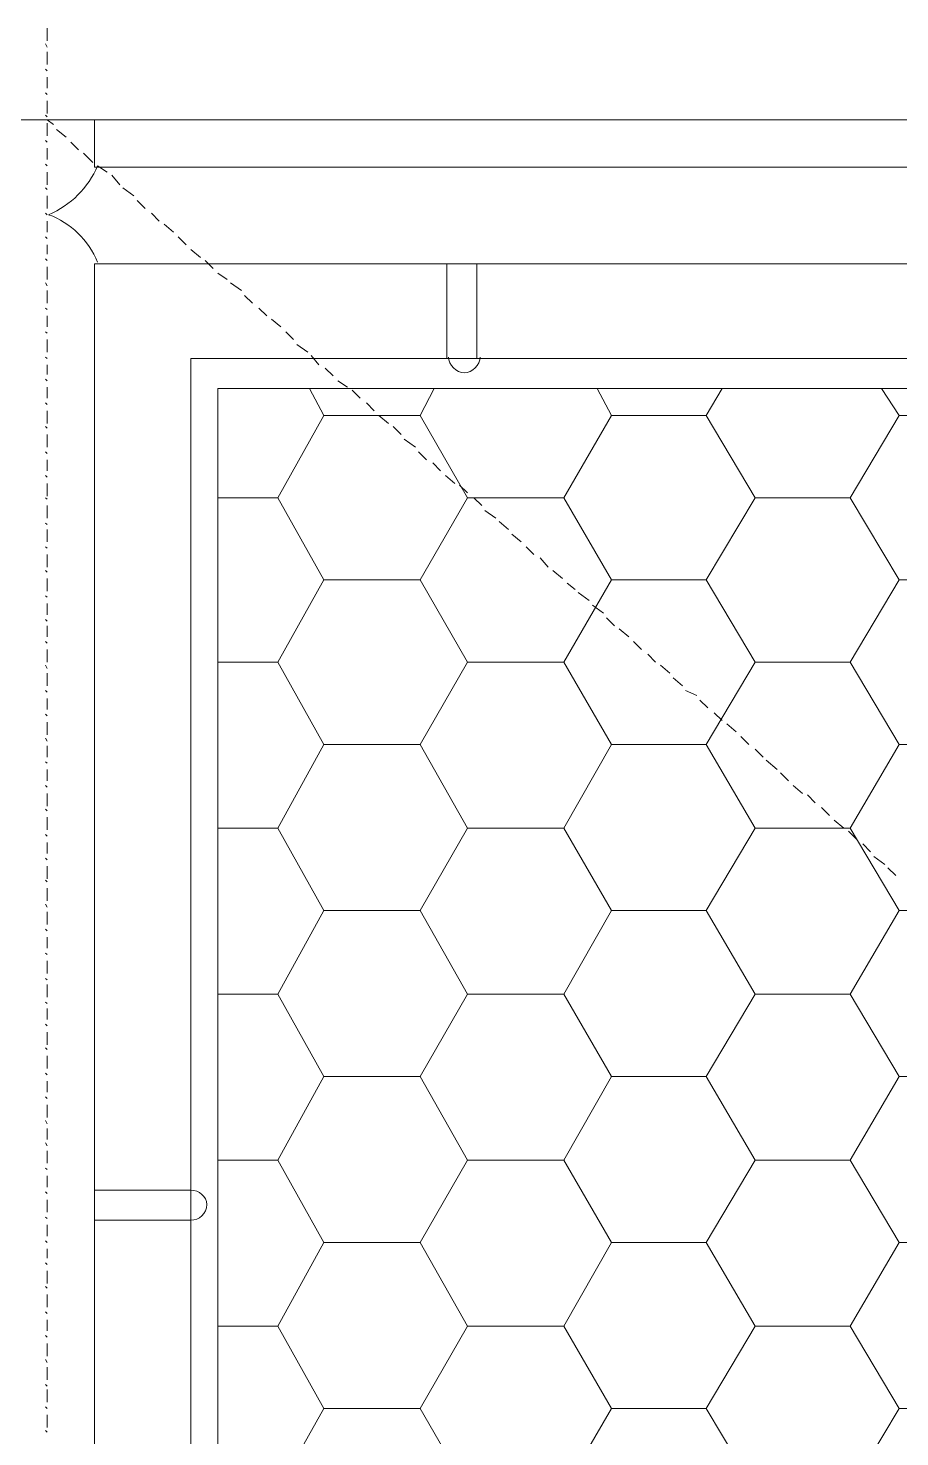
# Model space of a CAD drawing. Header units: millimetres. Extents: x 2928 to 3112, y 1220 to 1280.
# Drawn here: x 3052.654 to 3053.566, y 1266.678 to 1268.151 of the extents above; entities that cross this region are included whole.
import ezdxf

# ---------------------------------------------------------------- set-up
doc = ezdxf.new("R2010")
doc.units = ezdxf.units.MM

msp = doc.modelspace()

# ---------------------------------------------------------------- linework, layer by layer
at = {"color": 252, "linetype": 'Continuous', "lineweight": 13, "true_color": 0x989898}
for points in [[(3052.67356, 1268.13813), (3052.67356, 1268.15136), (3052.67356, 1268.15136)], [(3052.67356, 1268.13151), (3052.6719, 1268.13482), (3052.6719, 1268.13482)], [(3052.67356, 1268.11332), (3052.67356, 1268.12655), (3052.67356, 1268.12655)], [(3052.67356, 1268.1067), (3052.6719, 1268.10836), (3052.6719, 1268.10836)], [(3052.67356, 1268.08851), (3052.67356, 1268.10009), (3052.67356, 1268.10009)], [(3052.67356, 1268.08189), (3052.6719, 1268.08355), (3052.6719, 1268.08355)], [(3052.67356, 1268.06205), (3052.67356, 1268.07528), (3052.67356, 1268.07528)], [(3052.67356, 1268.05874), (3052.6719, 1268.06039), (3052.6719, 1268.06039)], [(3052.67356, 1268.03889), (3052.67356, 1268.05212), (3052.67356, 1268.05212)], [(3052.67356, 1268.03227), (3052.6719, 1268.03393), (3052.6719, 1268.03393)], [(3052.67356, 1268.01408), (3052.67356, 1268.02566), (3052.67356, 1268.02566)], [(3052.67356, 1268.00746), (3052.6719, 1268.00912), (3052.6719, 1268.00912)], [(3052.67356, 1267.98762), (3052.67356, 1268.00085), (3052.67356, 1268.00085)], [(3052.67356, 1267.98265), (3052.6719, 1267.98431), (3052.6719, 1267.98431)], [(3052.67356, 1267.96281), (3052.67356, 1267.97604), (3052.67356, 1267.97604)], [(3052.67356, 1267.95619), (3052.6719, 1267.95784), (3052.6719, 1267.95784)], [(3052.67356, 1267.938), (3052.67356, 1267.94957), (3052.67356, 1267.94957)], [(3052.67356, 1267.93138), (3052.6719, 1267.93303), (3052.6719, 1267.93303)], [(3052.67356, 1267.91484), (3052.67356, 1267.92476), (3052.67356, 1267.92476)], [(3052.67356, 1267.90822), (3052.6719, 1267.90988), (3052.6719, 1267.90988)], [(3052.67356, 1267.88838), (3052.67356, 1267.90161), (3052.67356, 1267.90161)], [(3052.67356, 1267.88176), (3052.6719, 1267.88507), (3052.6719, 1267.88507)], [(3052.67356, 1267.86357), (3052.67356, 1267.8768), (3052.67356, 1267.8768)], [(3052.67356, 1267.85695), (3052.6719, 1267.85861), (3052.6719, 1267.85861)], [(3052.67356, 1267.83876), (3052.67356, 1267.85034), (3052.67356, 1267.85034)], [(3052.67356, 1267.83214), (3052.6719, 1267.8338), (3052.6719, 1267.8338)], [(3052.67356, 1267.81229), (3052.67356, 1267.82553), (3052.67356, 1267.82553)], [(3052.67356, 1267.80568), (3052.6719, 1267.80733), (3052.6719, 1267.80733)], [(3052.67356, 1267.78914), (3052.67356, 1267.79906), (3052.67356, 1267.79906)], [(3052.67356, 1267.78252), (3052.6719, 1267.78418), (3052.6719, 1267.78418)], [(3052.67356, 1267.76433), (3052.67356, 1267.77591), (3052.67356, 1267.77591)], [(3052.67356, 1267.75771), (3052.6719, 1267.75937), (3052.6719, 1267.75937)], [(3052.67356, 1267.73786), (3052.67356, 1267.7511), (3052.67356, 1267.7511)], [(3052.67356, 1267.7329), (3052.6719, 1267.73456), (3052.6719, 1267.73456)], [(3052.67356, 1267.71305), (3052.67356, 1267.72629), (3052.67356, 1267.72629)], [(3052.67356, 1267.70644), (3052.6719, 1267.70809), (3052.6719, 1267.70809)], [(3052.67356, 1267.68824), (3052.67356, 1267.69982), (3052.67356, 1267.69982)], [(3052.67356, 1267.68163), (3052.6719, 1267.68328), (3052.6719, 1267.68328)], [(3052.67356, 1267.66178), (3052.67356, 1267.67501), (3052.67356, 1267.67501)], [(3052.67356, 1267.65847), (3052.6719, 1267.66013), (3052.6719, 1267.66013)], [(3052.67356, 1267.63862), (3052.67356, 1267.65186), (3052.67356, 1267.65186)], [(3052.67356, 1267.63201), (3052.6719, 1267.63366), (3052.6719, 1267.63366)], [(3052.67356, 1267.61381), (3052.67356, 1267.62705), (3052.67356, 1267.62705)], [(3052.67356, 1267.6072), (3052.6719, 1267.60885), (3052.6719, 1267.60885)], [(3052.67356, 1267.58735), (3052.67356, 1267.60058), (3052.67356, 1267.60058)], [(3052.67356, 1267.58239), (3052.6719, 1267.58404), (3052.6719, 1267.58404)], [(3052.67356, 1267.56254), (3052.67356, 1267.57577), (3052.67356, 1267.57577)], [(3052.67356, 1267.55593), (3052.6719, 1267.55758), (3052.6719, 1267.55758)], [(3052.67356, 1267.53773), (3052.67356, 1267.54931), (3052.67356, 1267.54931)], [(3052.67356, 1267.53112), (3052.6719, 1267.53277), (3052.6719, 1267.53277)], [(3052.67356, 1267.51458), (3052.67356, 1267.52615), (3052.67356, 1267.52615)], [(3052.67356, 1267.50796), (3052.6719, 1267.50961), (3052.6719, 1267.50961)], [(3052.67356, 1267.48811), (3052.67356, 1267.50134), (3052.67356, 1267.50134)], [(3052.67356, 1267.4815), (3052.6719, 1267.4848), (3052.6719, 1267.4848)], [(3052.67356, 1267.4633), (3052.67356, 1267.47653), (3052.67356, 1267.47653)], [(3052.67356, 1267.45669), (3052.6719, 1267.45834), (3052.6719, 1267.45834)], [(3052.67356, 1267.43849), (3052.67356, 1267.45007), (3052.67356, 1267.45007)], [(3052.67356, 1267.43188), (3052.6719, 1267.43353), (3052.6719, 1267.43353)], [(3052.67356, 1267.41203), (3052.67356, 1267.42526), (3052.67356, 1267.42526)], [(3052.67356, 1267.40541), (3052.6719, 1267.40872), (3052.6719, 1267.40872)], [(3052.67356, 1267.38887), (3052.67356, 1267.40045), (3052.67356, 1267.40045)], [(3052.67356, 1267.38226), (3052.6719, 1267.38391), (3052.6719, 1267.38391)], [(3052.67356, 1267.36406), (3052.67356, 1267.37564), (3052.67356, 1267.37564)], [(3052.67356, 1267.35745), (3052.6719, 1267.3591), (3052.6719, 1267.3591)], [(3052.67356, 1267.3376), (3052.67356, 1267.35083), (3052.67356, 1267.35083)], [(3052.67356, 1267.33264), (3052.6719, 1267.33429), (3052.6719, 1267.33429)], [(3052.67356, 1267.31279), (3052.67356, 1267.32602), (3052.67356, 1267.32602)], [(3052.67356, 1267.30617), (3052.6719, 1267.30783), (3052.6719, 1267.30783)], [(3052.67356, 1267.28798), (3052.67356, 1267.29956), (3052.67356, 1267.29956)], [(3052.67356, 1267.28136), (3052.6719, 1267.28302), (3052.6719, 1267.28302)], [(3052.67356, 1267.26152), (3052.67356, 1267.27475), (3052.67356, 1267.27475)], [(3052.67356, 1267.25821), (3052.6719, 1267.25986), (3052.6719, 1267.25986)], [(3052.67356, 1267.23836), (3052.67356, 1267.25159), (3052.67356, 1267.25159)], [(3052.67356, 1267.23174), (3052.6719, 1267.23505), (3052.6719, 1267.23505)], [(3052.67356, 1267.21355), (3052.67356, 1267.22678), (3052.67356, 1267.22678)], [(3052.67356, 1267.20693), (3052.6719, 1267.20859), (3052.6719, 1267.20859)], [(3052.67356, 1267.18874), (3052.67356, 1267.20032), (3052.67356, 1267.20032)], [(3052.67356, 1267.18212), (3052.6719, 1267.18378), (3052.6719, 1267.18378)], [(3052.67356, 1267.16228), (3052.67356, 1267.17551), (3052.67356, 1267.17551)], [(3052.67356, 1267.15566), (3052.6719, 1267.15731), (3052.6719, 1267.15731)], [(3052.67356, 1267.13747), (3052.67356, 1267.1507), (3052.67356, 1267.1507)], [(3052.67356, 1267.13085), (3052.6719, 1267.1325), (3052.6719, 1267.1325)], [(3052.67356, 1267.11431), (3052.67356, 1267.12589), (3052.67356, 1267.12589)], [(3052.67356, 1267.10769), (3052.6719, 1267.10935), (3052.6719, 1267.10935)], [(3052.67356, 1267.08785), (3052.67356, 1267.10108), (3052.67356, 1267.10108)], [(3052.67356, 1267.08288), (3052.6719, 1267.08454), (3052.6719, 1267.08454)], [(3052.67356, 1267.06304), (3052.67356, 1267.07627), (3052.67356, 1267.07627)], [(3052.67356, 1267.05642), (3052.6719, 1267.05807), (3052.6719, 1267.05807)], [(3052.67356, 1267.03823), (3052.67356, 1267.0498), (3052.67356, 1267.0498)], [(3052.67356, 1267.03161), (3052.6719, 1267.03327), (3052.6719, 1267.03327)], [(3052.67356, 1267.01176), (3052.67356, 1267.025), (3052.67356, 1267.025)], [(3052.67356, 1267.00515), (3052.6719, 1267.00846), (3052.6719, 1267.00846)], [(3052.67356, 1266.98861), (3052.67356, 1267.00019), (3052.67356, 1267.00019)], [(3052.67356, 1266.98199), (3052.6719, 1266.9853), (3052.6719, 1266.9853)], [(3052.67356, 1266.9638), (3052.67356, 1266.97703), (3052.67356, 1266.97703)], [(3052.67356, 1266.95718), (3052.6719, 1266.95884), (3052.6719, 1266.95884)], [(3052.67356, 1266.93899), (3052.67356, 1266.95057), (3052.67356, 1266.95057)], [(3052.67356, 1266.93237), (3052.6719, 1266.93403), (3052.6719, 1266.93403)], [(3052.67356, 1266.91252), (3052.67356, 1266.92576), (3052.67356, 1266.92576)], [(3052.67356, 1266.90591), (3052.6719, 1266.90756), (3052.6719, 1266.90756)], [(3052.67356, 1266.88771), (3052.67356, 1266.89929), (3052.67356, 1266.89929)], [(3052.67356, 1266.8811), (3052.6719, 1266.88275), (3052.6719, 1266.88275)], [(3052.67356, 1266.86456), (3052.67356, 1266.87448), (3052.67356, 1266.87448)], [(3052.67356, 1266.85794), (3052.6719, 1266.8596), (3052.6719, 1266.8596)], [(3052.67356, 1266.83809), (3052.67356, 1266.85133), (3052.67356, 1266.85133)], [(3052.67356, 1266.83313), (3052.6719, 1266.83479), (3052.6719, 1266.83479)], [(3052.67356, 1266.81328), (3052.67356, 1266.82652), (3052.67356, 1266.82652)], [(3052.67356, 1266.80667), (3052.6719, 1266.80832), (3052.6719, 1266.80832)], [(3052.67356, 1266.78847), (3052.67356, 1266.80005), (3052.67356, 1266.80005)], [(3052.67356, 1266.78186), (3052.6719, 1266.78351), (3052.6719, 1266.78351)], [(3052.67356, 1266.76201), (3052.67356, 1266.77524), (3052.67356, 1266.77524)], [(3052.67356, 1266.75539), (3052.6719, 1266.7587), (3052.6719, 1266.7587)], [(3052.67356, 1266.7372), (3052.67356, 1266.75043), (3052.67356, 1266.75043)], [(3052.67356, 1266.73059), (3052.6719, 1266.73224), (3052.6719, 1266.73224)], [(3052.67356, 1266.71405), (3052.67356, 1266.72728), (3052.67356, 1266.72728)], [(3052.67356, 1266.70743), (3052.6719, 1266.70908), (3052.6719, 1266.70908)], [(3052.67356, 1266.68758), (3052.67356, 1266.70081), (3052.67356, 1266.70081)], [(3052.67356, 1266.68262), (3052.6719, 1266.68427), (3052.6719, 1266.68427)]]:
    msp.add_lwpolyline(points, dxfattribs=at)
at = {"color": 7, "linetype": 'Continuous', "lineweight": 5, "true_color": 0x000007}
for points in [[(3058.27562, 1268.05543), (3052.47342, 1268.05543), (3052.47342, 1268.05543)], [(3052.67356, 1268.05543), (3052.68017, 1268.05047), (3052.68017, 1268.05047)], [(3052.72318, 1268.00581), (3052.72318, 1268.05543), (3052.72318, 1268.05543)], [(3052.68348, 1268.04551), (3052.69341, 1268.03724), (3052.69341, 1268.03724)], [(3052.69837, 1268.03227), (3052.70664, 1268.024), (3052.70664, 1268.024)], [(3052.7116, 1268.0207), (3052.72152, 1268.01077), (3052.72152, 1268.01077)], [(3052.72318, 1268.00581), (3055.35302, 1268.00581), (3055.35302, 1268.00581)], [(3052.72649, 1268.00746), (3052.73641, 1268.00085), (3052.73641, 1268.00085)], [(3052.74137, 1267.99754), (3052.74964, 1267.98762), (3052.74964, 1267.98762)], [(3052.75295, 1267.98431), (3052.76453, 1267.97604), (3052.76453, 1267.97604)], [(3052.76783, 1267.97108), (3052.7761, 1267.96281), (3052.7761, 1267.96281)], [(3052.78272, 1267.95784), (3052.79099, 1267.94957), (3052.79099, 1267.94957)], [(3052.79595, 1267.94627), (3052.80588, 1267.938), (3052.80588, 1267.938)], [(3052.81084, 1267.93303), (3052.81911, 1267.92476), (3052.81911, 1267.92476)], [(3052.82407, 1267.9198), (3052.83399, 1267.91153), (3052.83399, 1267.91153)], [(3052.72318, 1265.20395), (3052.72318, 1267.90492), (3052.72318, 1267.90492)], [(3052.72318, 1267.90492), (3055.25378, 1267.90492), (3055.25378, 1267.90492)], [(3052.83896, 1267.90822), (3052.84723, 1267.89995), (3052.84723, 1267.89995)], [(3053.09202, 1267.90492), (3053.09202, 1267.80568), (3053.09202, 1267.80568)], [(3053.12344, 1267.80568), (3053.12344, 1267.90492), (3053.09202, 1267.90492)], [(3052.85219, 1267.89499), (3052.86211, 1267.88838), (3052.86211, 1267.88838)], [(3052.86542, 1267.88507), (3052.877, 1267.8768), (3052.877, 1267.8768)], [(3052.88031, 1267.87184), (3052.88858, 1267.86357), (3052.88858, 1267.86357)], [(3052.89519, 1267.85861), (3052.90346, 1267.85034), (3052.90346, 1267.85034)], [(3052.90842, 1267.84703), (3052.91835, 1267.83876), (3052.91835, 1267.83876)], [(3052.92331, 1267.8338), (3052.93158, 1267.82553), (3052.93158, 1267.82553)], [(3052.93489, 1267.82056), (3052.94647, 1267.81229), (3052.94647, 1267.81229)], [(3052.94977, 1267.80899), (3052.95804, 1267.79906), (3052.95804, 1267.79906)], [(3052.96466, 1267.79575), (3052.97293, 1267.78748), (3052.97293, 1267.78748)], [(3052.97789, 1267.78252), (3052.98782, 1267.77591), (3052.98782, 1267.77591)], [(3052.99278, 1267.7726), (3053.00105, 1267.76433), (3053.00105, 1267.76433)], [(3053.00766, 1267.75937), (3053.01593, 1267.7511), (3053.01593, 1267.7511)], [(3053.0209, 1267.74613), (3053.03082, 1267.73786), (3053.03082, 1267.73786)], [(3053.03578, 1267.73456), (3053.04405, 1267.72629), (3053.04405, 1267.72629)], [(3053.04736, 1267.72132), (3053.05894, 1267.71305), (3053.05894, 1267.71305)], [(3053.06224, 1267.70809), (3053.07051, 1267.69982), (3053.07051, 1267.69982)], [(3053.07713, 1267.69651), (3053.0854, 1267.68824), (3053.0854, 1267.68824)], [(3053.09036, 1267.68328), (3053.10029, 1267.67501), (3053.10029, 1267.67501)], [(3053.10525, 1267.67336), (3053.11352, 1267.66509), (3053.11352, 1267.66509)], [(3053.12013, 1267.66013), (3053.1284, 1267.65186), (3053.1284, 1267.65186)], [(3053.13171, 1267.64689), (3053.14329, 1267.63862), (3053.14329, 1267.63862)], [(3053.1466, 1267.63532), (3053.15652, 1267.62705), (3053.15652, 1267.62705)], [(3053.15983, 1267.62208), (3053.16975, 1267.61381), (3053.16975, 1267.61381)], [(3053.17472, 1267.60885), (3053.18299, 1267.60058), (3053.18299, 1267.60058)], [(3053.1896, 1267.59728), (3053.19787, 1267.58735), (3053.19787, 1267.58735)], [(3053.20283, 1267.58404), (3053.21276, 1267.57577), (3053.21276, 1267.57577)], [(3053.21772, 1267.57081), (3053.22599, 1267.5642), (3053.22599, 1267.5642)], [(3053.2293, 1267.56089), (3053.24088, 1267.55262), (3053.24088, 1267.55262)], [(3053.24418, 1267.54766), (3053.25576, 1267.53939), (3053.25576, 1267.53939)], [(3053.25907, 1267.53442), (3053.26734, 1267.52615), (3053.26734, 1267.52615)], [(3053.2723, 1267.52285), (3053.28223, 1267.51458), (3053.28223, 1267.51458)], [(3053.28719, 1267.50961), (3053.29546, 1267.50134), (3053.29546, 1267.50134)], [(3053.30207, 1267.49638), (3053.31034, 1267.48811), (3053.31034, 1267.48811)], [(3053.31531, 1267.4848), (3053.32523, 1267.47653), (3053.32523, 1267.47653)], [(3053.32854, 1267.47157), (3053.33846, 1267.4633), (3053.33846, 1267.4633)], [(3053.34177, 1267.45834), (3053.35335, 1267.45338), (3053.35335, 1267.45338)], [(3053.35665, 1267.44842), (3053.36492, 1267.44015), (3053.36492, 1267.44015)], [(3053.37154, 1267.43518), (3053.37981, 1267.42691), (3053.37981, 1267.42691)], [(3053.38477, 1267.42361), (3053.3947, 1267.41534), (3053.3947, 1267.41534)], [(3053.39966, 1267.41037), (3053.40793, 1267.4021), (3053.40793, 1267.4021)], [(3053.41454, 1267.39714), (3053.42281, 1267.38887), (3053.42281, 1267.38887)], [(3053.42612, 1267.38556), (3053.4377, 1267.37564), (3053.4377, 1267.37564)], [(3053.44101, 1267.37233), (3053.44928, 1267.36406), (3053.44928, 1267.36406)], [(3053.45424, 1267.3591), (3053.46416, 1267.35083), (3053.46416, 1267.35083)], [(3053.46913, 1267.34918), (3053.4774, 1267.34091), (3053.4774, 1267.34091)], [(3053.48401, 1267.33594), (3053.49228, 1267.32767), (3053.49228, 1267.32767)], [(3053.49724, 1267.32271), (3053.50717, 1267.31444), (3053.50717, 1267.31444)], [(3053.51213, 1267.31114), (3053.5204, 1267.30287), (3053.5204, 1267.30287)], [(3053.52702, 1267.2979), (3053.53529, 1267.28963), (3053.53529, 1267.28963)], [(3053.53859, 1267.28467), (3053.55017, 1267.2764), (3053.55017, 1267.2764)], [(3053.55348, 1267.27309), (3053.56175, 1267.26482), (3053.56175, 1267.26482)], [(3052.72318, 1266.93568), (3052.82407, 1266.93568), (3052.82407, 1266.93568)], [(3052.82407, 1266.90425), (3052.72318, 1266.90425), (3052.72318, 1266.93568)]]:
    msp.add_lwpolyline(points, dxfattribs=at)
for points in [[(3052.82407, 1267.80568), (3055.15454, 1267.80568), (3055.15454, 1265.30319), (3052.82407, 1265.30319)], [(3055.12477, 1265.33627), (3052.85219, 1265.33627), (3052.85219, 1267.77425), (3055.12477, 1267.77425)]]:
    msp.add_lwpolyline(points, close=True, dxfattribs=at)
at = {"color": 9, "linetype": 'Continuous', "lineweight": 13, "true_color": 0xbababa}
for points in [[(3052.96301, 1267.74613), (3052.94812, 1267.77425), (3052.94812, 1267.77425)], [(3053.0639, 1267.74613), (3053.07878, 1267.77425), (3053.07878, 1267.77425)], [(3053.26403, 1267.74613), (3053.24915, 1267.77425), (3053.24915, 1267.77425)], [(3053.36327, 1267.74613), (3053.37981, 1267.77425), (3053.37981, 1267.77425)], [(3053.56506, 1267.74613), (3053.54686, 1267.77425), (3053.54686, 1267.77425)], [(3052.91504, 1267.66013), (3052.96301, 1267.74613), (3052.96301, 1267.74613)], [(3052.96301, 1267.74613), (3053.0639, 1267.74613), (3053.0639, 1267.74613)], [(3053.11352, 1267.66013), (3053.0639, 1267.74613), (3053.0639, 1267.74613)], [(3053.21441, 1267.66013), (3053.26403, 1267.74613), (3053.26403, 1267.74613)], [(3053.26403, 1267.74613), (3053.36327, 1267.74613), (3053.36327, 1267.74613)], [(3053.41454, 1267.66013), (3053.36327, 1267.74613), (3053.36327, 1267.74613)], [(3053.51378, 1267.66013), (3053.56506, 1267.74613), (3053.56506, 1267.74613)], [(3053.56506, 1267.74613), (3053.6643, 1267.74613), (3053.6643, 1267.74613)], [(3052.85219, 1267.66013), (3052.91504, 1267.66013), (3052.91504, 1267.66013)], [(3052.96301, 1267.57412), (3052.91504, 1267.66013), (3052.91504, 1267.66013)], [(3053.0639, 1267.57412), (3053.11352, 1267.66013), (3053.11352, 1267.66013)], [(3053.11352, 1267.66013), (3053.21441, 1267.66013), (3053.21441, 1267.66013)], [(3053.26403, 1267.57412), (3053.21441, 1267.66013), (3053.21441, 1267.66013)], [(3053.36327, 1267.57412), (3053.41454, 1267.66013), (3053.41454, 1267.66013)], [(3053.41454, 1267.66013), (3053.51378, 1267.66013), (3053.51378, 1267.66013)], [(3053.56506, 1267.57412), (3053.51378, 1267.66013), (3053.51378, 1267.66013)], [(3052.91504, 1267.48811), (3052.96301, 1267.57412), (3052.96301, 1267.57412)], [(3052.96301, 1267.57412), (3053.0639, 1267.57412), (3053.0639, 1267.57412)], [(3053.11352, 1267.48811), (3053.0639, 1267.57412), (3053.0639, 1267.57412)], [(3053.21441, 1267.48811), (3053.26403, 1267.57412), (3053.26403, 1267.57412)], [(3053.26403, 1267.57412), (3053.36327, 1267.57412), (3053.36327, 1267.57412)], [(3053.41454, 1267.48811), (3053.36327, 1267.57412), (3053.36327, 1267.57412)], [(3053.51378, 1267.48811), (3053.56506, 1267.57412), (3053.56506, 1267.57412)], [(3053.56506, 1267.57412), (3053.6643, 1267.57412), (3053.6643, 1267.57412)], [(3052.85219, 1267.48811), (3052.91504, 1267.48811), (3052.91504, 1267.48811)], [(3052.96301, 1267.4021), (3052.91504, 1267.48811), (3052.91504, 1267.48811)], [(3053.0639, 1267.4021), (3053.11352, 1267.48811), (3053.11352, 1267.48811)], [(3053.11352, 1267.48811), (3053.21441, 1267.48811), (3053.21441, 1267.48811)], [(3053.26403, 1267.4021), (3053.21441, 1267.48811), (3053.21441, 1267.48811)], [(3053.36327, 1267.4021), (3053.41454, 1267.48811), (3053.41454, 1267.48811)], [(3053.41454, 1267.48811), (3053.51378, 1267.48811), (3053.51378, 1267.48811)], [(3053.56506, 1267.4021), (3053.51378, 1267.48811), (3053.51378, 1267.48811)], [(3052.91504, 1267.31444), (3052.96301, 1267.4021), (3052.96301, 1267.4021)], [(3052.96301, 1267.4021), (3053.0639, 1267.4021), (3053.0639, 1267.4021)], [(3053.11352, 1267.31444), (3053.0639, 1267.4021), (3053.0639, 1267.4021)], [(3053.21441, 1267.31444), (3053.26403, 1267.4021), (3053.26403, 1267.4021)], [(3053.26403, 1267.4021), (3053.36327, 1267.4021), (3053.36327, 1267.4021)], [(3053.41454, 1267.31444), (3053.36327, 1267.4021), (3053.36327, 1267.4021)], [(3053.51378, 1267.31444), (3053.56506, 1267.4021), (3053.56506, 1267.4021)], [(3053.56506, 1267.4021), (3053.6643, 1267.4021), (3053.6643, 1267.4021)], [(3052.85219, 1267.31444), (3052.91504, 1267.31444), (3052.91504, 1267.31444)], [(3052.96301, 1267.22844), (3052.91504, 1267.31444), (3052.91504, 1267.31444)], [(3053.0639, 1267.22844), (3053.11352, 1267.31444), (3053.11352, 1267.31444)], [(3053.11352, 1267.31444), (3053.21441, 1267.31444), (3053.21441, 1267.31444)], [(3053.26403, 1267.22844), (3053.21441, 1267.31444), (3053.21441, 1267.31444)], [(3053.36327, 1267.22844), (3053.41454, 1267.31444), (3053.41454, 1267.31444)], [(3053.41454, 1267.31444), (3053.51378, 1267.31444), (3053.51378, 1267.31444)], [(3053.56506, 1267.22844), (3053.51378, 1267.31444), (3053.51378, 1267.31444)], [(3052.91504, 1267.14077), (3052.96301, 1267.22844), (3052.96301, 1267.22844)], [(3052.96301, 1267.22844), (3053.0639, 1267.22844), (3053.0639, 1267.22844)], [(3053.11352, 1267.14077), (3053.0639, 1267.22844), (3053.0639, 1267.22844)], [(3053.21441, 1267.14077), (3053.26403, 1267.22844), (3053.26403, 1267.22844)], [(3053.26403, 1267.22844), (3053.36327, 1267.22844), (3053.36327, 1267.22844)], [(3053.41454, 1267.14077), (3053.36327, 1267.22844), (3053.36327, 1267.22844)], [(3053.51378, 1267.14077), (3053.56506, 1267.22844), (3053.56506, 1267.22844)], [(3053.56506, 1267.22844), (3053.6643, 1267.22844), (3053.6643, 1267.22844)], [(3052.85219, 1267.14077), (3052.91504, 1267.14077), (3052.91504, 1267.14077)], [(3052.96301, 1267.05477), (3052.91504, 1267.14077), (3052.91504, 1267.14077)], [(3053.0639, 1267.05477), (3053.11352, 1267.14077), (3053.11352, 1267.14077)], [(3053.11352, 1267.14077), (3053.21441, 1267.14077), (3053.21441, 1267.14077)], [(3053.26403, 1267.05477), (3053.21441, 1267.14077), (3053.21441, 1267.14077)], [(3053.36327, 1267.05477), (3053.41454, 1267.14077), (3053.41454, 1267.14077)], [(3053.41454, 1267.14077), (3053.51378, 1267.14077), (3053.51378, 1267.14077)], [(3053.56506, 1267.05477), (3053.51378, 1267.14077), (3053.51378, 1267.14077)], [(3052.91504, 1266.96711), (3052.96301, 1267.05477), (3052.96301, 1267.05477)], [(3052.96301, 1267.05477), (3053.0639, 1267.05477), (3053.0639, 1267.05477)], [(3053.11352, 1266.96711), (3053.0639, 1267.05477), (3053.0639, 1267.05477)], [(3053.21441, 1266.96711), (3053.26403, 1267.05477), (3053.26403, 1267.05477)], [(3053.26403, 1267.05477), (3053.36327, 1267.05477), (3053.36327, 1267.05477)], [(3053.41454, 1266.96711), (3053.36327, 1267.05477), (3053.36327, 1267.05477)], [(3053.51378, 1266.96711), (3053.56506, 1267.05477), (3053.56506, 1267.05477)], [(3053.56506, 1267.05477), (3053.6643, 1267.05477), (3053.6643, 1267.05477)], [(3052.85219, 1266.96711), (3052.91504, 1266.96711), (3052.91504, 1266.96711)], [(3052.96301, 1266.8811), (3052.91504, 1266.96711), (3052.91504, 1266.96711)], [(3053.0639, 1266.8811), (3053.11352, 1266.96711), (3053.11352, 1266.96711)], [(3053.11352, 1266.96711), (3053.21441, 1266.96711), (3053.21441, 1266.96711)], [(3053.26403, 1266.8811), (3053.21441, 1266.96711), (3053.21441, 1266.96711)], [(3053.36327, 1266.8811), (3053.41454, 1266.96711), (3053.41454, 1266.96711)], [(3053.41454, 1266.96711), (3053.51378, 1266.96711), (3053.51378, 1266.96711)], [(3053.56506, 1266.8811), (3053.51378, 1266.96711), (3053.51378, 1266.96711)], [(3052.91504, 1266.79344), (3052.96301, 1266.8811), (3052.96301, 1266.8811)], [(3052.96301, 1266.8811), (3053.0639, 1266.8811), (3053.0639, 1266.8811)], [(3053.11352, 1266.79344), (3053.0639, 1266.8811), (3053.0639, 1266.8811)], [(3053.21441, 1266.79344), (3053.26403, 1266.8811), (3053.26403, 1266.8811)], [(3053.26403, 1266.8811), (3053.36327, 1266.8811), (3053.36327, 1266.8811)], [(3053.41454, 1266.79344), (3053.36327, 1266.8811), (3053.36327, 1266.8811)], [(3053.51378, 1266.79344), (3053.56506, 1266.8811), (3053.56506, 1266.8811)], [(3053.56506, 1266.8811), (3053.6643, 1266.8811), (3053.6643, 1266.8811)], [(3052.85219, 1266.79344), (3052.91504, 1266.79344), (3052.91504, 1266.79344)], [(3052.96301, 1266.70743), (3052.91504, 1266.79344), (3052.91504, 1266.79344)], [(3053.0639, 1266.70743), (3053.11352, 1266.79344), (3053.11352, 1266.79344)], [(3053.11352, 1266.79344), (3053.21441, 1266.79344), (3053.21441, 1266.79344)], [(3053.26403, 1266.70743), (3053.21441, 1266.79344), (3053.21441, 1266.79344)], [(3053.36327, 1266.70743), (3053.41454, 1266.79344), (3053.41454, 1266.79344)], [(3053.41454, 1266.79344), (3053.51378, 1266.79344), (3053.51378, 1266.79344)], [(3053.56506, 1266.70743), (3053.51378, 1266.79344), (3053.51378, 1266.79344)], [(3052.91504, 1266.62142), (3052.96301, 1266.70743), (3052.96301, 1266.70743)], [(3052.96301, 1266.70743), (3053.0639, 1266.70743), (3053.0639, 1266.70743)], [(3053.11352, 1266.62142), (3053.0639, 1266.70743), (3053.0639, 1266.70743)], [(3053.21441, 1266.62142), (3053.26403, 1266.70743), (3053.26403, 1266.70743)], [(3053.26403, 1266.70743), (3053.36327, 1266.70743), (3053.36327, 1266.70743)], [(3053.41454, 1266.62142), (3053.36327, 1266.70743), (3053.36327, 1266.70743)], [(3053.51378, 1266.62142), (3053.56506, 1266.70743), (3053.56506, 1266.70743)], [(3053.56506, 1266.70743), (3053.6643, 1266.70743), (3053.6643, 1266.70743)]]:
    msp.add_lwpolyline(points, dxfattribs=at)
at = {"color": 7, "linetype": 'Continuous', "lineweight": 5, "true_color": 0x000007}
for points in [[(3052.67521, 1267.95619), (3052.69837, 1267.96611), (3052.71656, 1267.98431), (3052.72649, 1268.00746)], [(3052.72649, 1267.90657), (3052.71656, 1267.92973), (3052.69837, 1267.94792), (3052.67521, 1267.95619)]]:
    msp.add_open_spline(points, degree=3, dxfattribs=at)
for points in [[(3053.09367, 1267.80733), (3053.09367, 1267.79906), (3053.10194, 1267.79079), (3053.11021, 1267.79079), (3053.11021, 1267.79079), (3053.11848, 1267.79079), (3053.12675, 1267.79906), (3053.12675, 1267.80733)], [(3052.82407, 1266.90425), (3052.83234, 1266.90425), (3052.84061, 1266.91087), (3052.84061, 1266.92079), (3052.84061, 1266.92079), (3052.84061, 1266.92906), (3052.83234, 1266.93568), (3052.82407, 1266.93568)]]:
    msp.add_open_spline(points, degree=3, knots=[0, 0, 0, 0, 0.125, 0.125, 0.125, 0.125001, 1, 1, 1, 1], dxfattribs=at)

doc.saveas('drawing.dxf')
